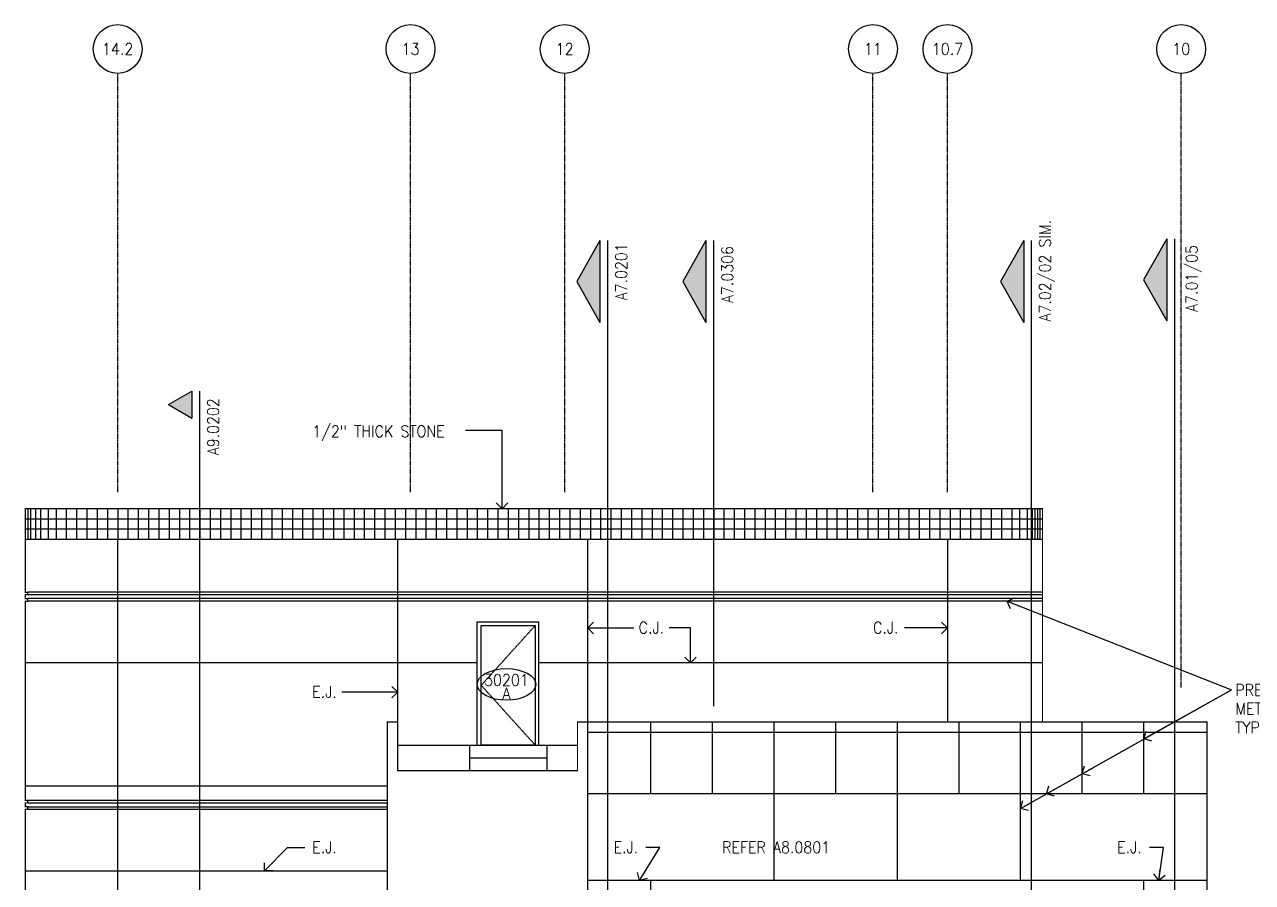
# Model space of a CAD drawing. Header units: inches. Extents: x 52 to 3653, y 87 to 2575.
# Drawn here: x 621 to 1577, y 1862 to 2530 of the extents above; entities that cross this region are included whole.
import ezdxf
from ezdxf.enums import TextEntityAlignment as Align

# ---------------------------------------------------------------- set-up
doc = ezdxf.new("R2010")
doc.units = ezdxf.units.IN
doc.header["$LTSCALE"] = 0.5
doc.header["$MEASUREMENT"] = 0
doc.linetypes.add('CENTER', pattern=[2, 1.25, -0.25, 0.25, -0.25])
doc.linetypes.add('HIDDEN', pattern=[0.375, 0.25, -0.125])
doc.layers.get('0').update_dxf_attribs({"linetype": 'CONTINUOUS'})
for name, color, linetype in [('A-ANNO-NOTE', 7, 'CONTINUOUS'), ('A-DOOR', 3, 'CONTINUOUS'), ('A-DOOR-IDEN', 7, 'CONTINUOUS'), ('A-ELEV', 2, 'CONTINUOUS'), ('A-ELEV-OTLN', 5, 'CONTINUOUS'), ('A-ELEV-PATT', 8, 'CONTINUOUS'), ('A-SECT-IDEN', 7, 'CONTINUOUS'), ('S-GRID', 8, 'CENTER'), ('S-GRID-IDEN', 7, 'CONTINUOUS')]:
    doc.layers.add(name, color=color, linetype=linetype)
doc.styles.add('NOTE', font='romans.shx', dxfattribs={"width": 0.9})
doc.dimstyles.new('A5-96', dxfattribs={"dimscale": 96, "dimtxt": 0.09375, "dimasz": 0.09375, "dimexe": 0.03125, "dimexo": 0.03125, "dimgap": 0.03125, "dimtad": 1, "dimdec": 4, "dimzin": 3, "dimdsep": 46, "dimlunit": 4, "dimtxsty": 'NOTE', "dimblk1": 'OPEN90', "dimblk2": 'OPEN90', "dimsah": 1, "dimcen": 0.09375, "dimclrd": 256, "dimclre": 256, "dimclrt": 256, "dimadec": 0, "dimazin": 0, "dimtfac": 1, "dimtdec": 4, "dimtmove": 2, "dimatfit": 3, "dimldrblk": 'OPEN90', "dimfxl": 0, "dimtolj": 1, "dimtzin": 1, "dimarcsym": 0})

# ---------------------------------------------------------------- blocks, each defined once
blk = doc.blocks.new('GRIDIDEN1')
blk.add_circle((0, 0), 0.1979)
at = {"style": 'NOTE', "width": 0.9}
blk.add_attdef('IDEN1', text='', height=0.0938, dxfattribs=at).set_placement((0, 0), align=Align.MIDDLE)
blk = doc.blocks.new('SECTIDEN')
blk.add_hatch(color=256).paths.add_polyline_path([(18, 32), (0, 0), (18, -32)])
for p, q in [((18, 32), (0, 0)), ((18, 32), (18, -32)), ((0, 0), (18, -32))]:
    blk.add_line(p, q)
blk = doc.blocks.new('_OPEN90')
at = {"color": 0, "linetype": 'ByBlock'}
for p, q in [((0, 0), (-1, 0)), ((-0.5, 0.5), (0, 0)), ((0, 0), (-0.5, -0.5))]:
    blk.add_line(p, q, dxfattribs=at)
blk = doc.blocks.new('SECTIDEN2')
blk.add_hatch(color=256).paths.add_polyline_path([(0, 18.19), (-10.5, 0), (10.5, 0)])
for p, q in [((0, 18.19), (-10.5, 0)), ((0, 18.19), (10.5, 0)), ((10.5, 0), (-10.5, 0))]:
    blk.add_line(p, q)
blk = doc.blocks.new('DOORIDEN')
blk.add_ellipse((0, 0), major_axis=(0.2375, 0), ratio=0.539418)
at = {"style": 'NOTE', "width": 0.9}
for tag, p in [('DOORIDEN', (0, 0.047)), ('A', (0, -0.093))]:
    blk.add_attdef(tag, text='', height=0.0938, dxfattribs=at).set_placement(p, align=Align.MIDDLE)

msp = doc.modelspace()

# ---------------------------------------------------------------- linework, layer by layer
at = {"layer": 'A-DOOR', "linetype": 'HIDDEN'}
for p, q in [((1018.22405, 2062.005), (976.22405, 2015.505)), ((976.22405, 2015.505), (1018.22405, 1969.005))]:
    msp.add_line(p, q, dxfattribs=at)
at = {"layer": 'A-DOOR'}
msp.add_lwpolyline([(976.22405, 2062.005), (1018.22405, 2062.005), (1018.22405, 1969.005), (976.22405, 1969.005)], close=True, dxfattribs=at)
at = {"layer": 'A-ELEV'}
for p, q in [((1413.22405, 2129.005), (621.22405, 2129.005)), ((693.22405, 1405.78049), (693.22405, 2129.005)), ((911.22405, 1987.005), (911.22405, 2129.005)), ((1059.22405, 1987.005), (1059.22405, 2129.005)), ((1339.22405, 2129.005), (1339.22405, 1987.005)), ((1413.22405, 2088.005), (623.22405, 2088.005)), ((1413.22405, 2086.005), (623.22405, 2086.005)), ((1413.22405, 2083.005), (623.22405, 2083.005)), ((1413.22405, 2081.005), (623.22405, 2081.005)), ((973.22405, 1969.005), (973.22405, 2065.005)), ((973.22405, 2065.005), (1021.22405, 2065.005)), ((1021.22405, 1969.005), (1021.22405, 2065.005)), ((973.22405, 2033.005), (621.22405, 2033.005)), ((1413.22405, 2033.005), (1021.22405, 2033.005)), ((1059.22405, 1979.005), (1541.22405, 1979.005)), ((1108.22405, 1931.005), (1108.22405, 1987.005)), ((1156.22405, 1931.005), (1156.22405, 1987.005)), ((1204.22405, 1863.505), (1204.22405, 1987.005)), ((1252.22405, 1931.005), (1252.22405, 1987.005)), ((1300.22405, 1863.505), (1300.22405, 1987.005)), ((1348.22405, 1931.005), (1348.22405, 1987.005)), ((1396.22405, 1863.505), (1396.22405, 1987.005)), ((1444.22405, 1931.005), (1444.22405, 1987.005)), ((1492.22405, 1931.005), (1492.22405, 1987.005)), ((911.22405, 1969.005), (1051.22405, 1969.005)), ((967.22405, 1969.005), (967.22405, 1949.005)), ((1027.22405, 1969.005), (1027.22405, 1949.005)), ((967.22405, 1959.005), (1027.22405, 1959.005)), ((903.22405, 1937.005), (621.22405, 1937.005)), ((623.22405, 1926.005), (903.22405, 1926.005)), ((623.22405, 1924.005), (903.22405, 1924.005)), ((1541.22405, 1931.005), (1059.22405, 1931.005)), ((623.22405, 1921.005), (903.22405, 1921.005)), ((623.22405, 1919.005), (903.22405, 1919.005)), ((621.22405, 1871.005), (903.22405, 1871.005)), ((1541.22405, 1863.505), (1059.22405, 1863.505)), ((1108.22405, 1586.37329), (1108.22405, 1863.505)), ((1492.22405, 1585.17891), (1492.22405, 1863.505))]:
    msp.add_line(p, q, dxfattribs=at)
at = {"layer": 'A-ELEV-OTLN', "const_width": 1}
for points in [[(621.22405, 1764.005), (621.22405, 1919.005), (623.22405, 1919.005), (623.22405, 1921.005), (621.22405, 1921.005), (621.22405, 1924.005), (623.22405, 1924.005), (623.22405, 1926.005), (621.22405, 1926.005), (621.22405, 2081.005), (623.22405, 2081.005), (623.22405, 2083.005), (621.22405, 2083.005), (621.22405, 2086.005), (623.22405, 2086.005), (623.22405, 2088.005), (621.22405, 2088.005), (621.22405, 2153.005), (1413.22405, 2153.005), (1413.22405, 1987.005)], [(1059.22405, 1587.7634), (1059.22405, 1987.005), (1051.22405, 1987.005), (1051.22405, 1949.005), (911.22405, 1949.005), (911.22405, 1987.005), (903.22405, 1987.005), (903.22405, 1408.71008)], [(1059.22405, 1987.005), (1541.22405, 1987.005), (1541.22405, 1586.98758)]]:
    msp.add_lwpolyline(points, dxfattribs=at)
at = {"layer": 'A-ELEV-PATT'}
for p, q in [((623.22405, 2153.005), (623.22405, 2129.005)), ((625.22405, 2153.005), (625.22405, 2129.005)), ((629.22405, 2153.005), (629.22405, 2129.005)), ((633.22405, 2153.005), (633.22405, 2129.005)), ((639.22405, 2153.005), (639.22405, 2129.005)), ((645.22405, 2153.005), (645.22405, 2129.005)), ((653.22405, 2153.005), (653.22405, 2129.005)), ((661.22405, 2153.005), (661.22405, 2129.005)), ((669.22405, 2153.005), (669.22405, 2129.005)), ((677.22405, 2153.005), (677.22405, 2129.005)), ((685.22405, 2153.005), (685.22405, 2129.005)), ((693.22405, 2153.005), (693.22405, 2129.005)), ((701.22405, 2153.005), (701.22405, 2129.005)), ((709.22405, 2153.005), (709.22405, 2129.005)), ((717.22405, 2153.005), (717.22405, 2129.005)), ((725.22405, 2153.005), (725.22405, 2129.005)), ((733.22405, 2153.005), (733.22405, 2129.005)), ((741.22405, 2153.005), (741.22405, 2129.005)), ((749.22405, 2153.005), (749.22405, 2129.005)), ((757.22405, 2153.005), (757.22405, 2129.005)), ((765.22405, 2153.005), (765.22405, 2129.005)), ((773.22405, 2153.005), (773.22405, 2129.005)), ((781.22405, 2153.005), (781.22405, 2129.005)), ((789.22405, 2153.005), (789.22405, 2129.005)), ((797.22405, 2153.005), (797.22405, 2129.005)), ((805.22405, 2153.005), (805.22405, 2129.005)), ((813.22405, 2153.005), (813.22405, 2129.005)), ((821.22405, 2153.005), (821.22405, 2129.005)), ((829.22405, 2153.005), (829.22405, 2129.005)), ((837.22405, 2153.005), (837.22405, 2129.005)), ((845.22405, 2153.005), (845.22405, 2129.005)), ((853.22405, 2153.005), (853.22405, 2129.005)), ((861.22405, 2153.005), (861.22405, 2129.005)), ((869.22405, 2153.005), (869.22405, 2129.005)), ((877.22405, 2153.005), (877.22405, 2129.005)), ((885.22405, 2153.005), (885.22405, 2129.005)), ((893.22405, 2153.005), (893.22405, 2129.005)), ((901.22405, 2153.005), (901.22405, 2129.005)), ((909.22405, 2153.005), (909.22405, 2129.005)), ((917.22405, 2153.005), (917.22405, 2129.005)), ((925.22405, 2153.005), (925.22405, 2129.005)), ((933.22405, 2153.005), (933.22405, 2129.005)), ((941.22405, 2153.005), (941.22405, 2129.005)), ((949.22405, 2153.005), (949.22405, 2129.005)), ((957.22405, 2153.005), (957.22405, 2129.005)), ((965.22405, 2153.005), (965.22405, 2129.005)), ((973.22405, 2153.005), (973.22405, 2129.005)), ((981.22405, 2153.005), (981.22405, 2129.005)), ((989.22405, 2153.005), (989.22405, 2129.005)), ((997.22405, 2153.005), (997.22405, 2129.005)), ((1005.22405, 2153.005), (1005.22405, 2129.005)), ((1013.22405, 2153.005), (1013.22405, 2129.005)), ((1021.22405, 2153.005), (1021.22405, 2129.005)), ((1029.22405, 2153.005), (1029.22405, 2129.005)), ((1037.22405, 2153.005), (1037.22405, 2129.005)), ((1045.22405, 2153.005), (1045.22405, 2129.005)), ((1053.22405, 2153.005), (1053.22405, 2129.005)), ((1061.22405, 2153.005), (1061.22405, 2129.005)), ((1069.22405, 2153.005), (1069.22405, 2129.005)), ((1077.22405, 2153.005), (1077.22405, 2129.005)), ((1085.22405, 2153.005), (1085.22405, 2129.005)), ((1093.22405, 2153.005), (1093.22405, 2129.005)), ((1101.22405, 2153.005), (1101.22405, 2129.005)), ((1109.22405, 2153.005), (1109.22405, 2129.005)), ((1117.22405, 2153.005), (1117.22405, 2129.005)), ((1125.22405, 2153.005), (1125.22405, 2129.005)), ((1133.22405, 2153.005), (1133.22405, 2129.005)), ((1141.22405, 2153.005), (1141.22405, 2129.005)), ((1149.22405, 2153.005), (1149.22405, 2129.005)), ((1157.22405, 2153.005), (1157.22405, 2129.005)), ((1165.22405, 2153.005), (1165.22405, 2129.005)), ((1173.22405, 2153.005), (1173.22405, 2129.005)), ((1181.22405, 2153.005), (1181.22405, 2129.005)), ((1189.22405, 2153.005), (1189.22405, 2129.005)), ((1197.22405, 2153.005), (1197.22405, 2129.005)), ((1205.22405, 2153.005), (1205.22405, 2129.005)), ((1213.22405, 2153.005), (1213.22405, 2129.005)), ((1221.22405, 2153.005), (1221.22405, 2129.005)), ((1229.22405, 2153.005), (1229.22405, 2129.005)), ((1237.22405, 2153.005), (1237.22405, 2129.005)), ((1245.22405, 2153.005), (1245.22405, 2129.005)), ((1253.22405, 2153.005), (1253.22405, 2129.005)), ((1261.22405, 2153.005), (1261.22405, 2129.005)), ((1269.22405, 2153.005), (1269.22405, 2129.005)), ((1277.22405, 2153.005), (1277.22405, 2129.005)), ((1285.22405, 2153.005), (1285.22405, 2129.005)), ((1293.22405, 2153.005), (1293.22405, 2129.005)), ((1301.22405, 2153.005), (1301.22405, 2129.005)), ((1309.22405, 2153.005), (1309.22405, 2129.005)), ((1317.22405, 2153.005), (1317.22405, 2129.005)), ((1325.22405, 2153.005), (1325.22405, 2129.005)), ((1333.22405, 2153.005), (1333.22405, 2129.005)), ((1341.22405, 2153.005), (1341.22405, 2129.005)), ((1349.22405, 2153.005), (1349.22405, 2129.005)), ((1357.22405, 2153.005), (1357.22405, 2129.005)), ((1365.22405, 2153.005), (1365.22405, 2129.005)), ((1373.22405, 2153.005), (1373.22405, 2129.005)), ((1381.22405, 2153.005), (1381.22405, 2129.005)), ((1389.22405, 2153.005), (1389.22405, 2129.005)), ((1395.22405, 2153.005), (1395.22405, 2129.005)), ((1401.22405, 2153.005), (1401.22405, 2129.005)), ((1405.22405, 2153.005), (1405.22405, 2129.005)), ((1407.22405, 2153.005), (1407.22405, 2129.005)), ((1409.22405, 2153.005), (1409.22405, 2129.005)), ((1411.22405, 2153.005), (1411.22405, 2129.005)), ((1413.22405, 2145.005), (621.22405, 2145.005)), ((1413.22405, 2137.005), (621.22405, 2137.005))]:
    msp.add_line(p, q, dxfattribs=at)
at = {"layer": 'A-SECT-IDEN'}
for p, q in [((1074.50433, 2361.99418), (1074.50433, 1538.38837)), ((1157.10051, 2361.99418), (1157.10051, 1999.23668)), ((1404.47991, 2361.99418), (1404.47991, 1538.38837)), ((1515.87323, 2363.23853), (1515.87323, 1539.63273)), ((756.81628, 2244.58747), (756.81628, 1379.21239))]:
    msp.add_line(p, q, dxfattribs=at)
at = {"layer": 'S-GRID'}
for p, q in [((693.22405, 2165.8123), (693.22405, 2492.03805)), ((921.22405, 2165.8123), (921.22405, 2492.03805)), ((1041.22405, 2165.8123), (1041.22405, 2492.03805)), ((1281.22405, 2165.8123), (1281.22405, 2492.03805)), ((1339.22405, 2165.8123), (1339.22405, 2492.03805)), ((1521.22405, 2013.71029), (1521.22405, 2492.03805))]:
    msp.add_line(p, q, dxfattribs=at)

# ---------------------------------------------------------------- block references
at = {"layer": 'A-DOOR-IDEN'}
ref = msp.add_blockref('DOORIDEN', (995.88512, 2016.18321), dxfattribs=dict(at, xscale=96, yscale=96, zscale=96))
ref.add_attrib('DOORIDEN', '30201', dxfattribs={"layer": '0', "height": 9, "style": 'NOTE', "width": 0.9}).set_placement((995.88512, 2019.64596), align=Align.MIDDLE)
ref.add_attrib('A', 'A', dxfattribs={"layer": '0', "height": 9, "style": 'NOTE', "width": 0.9}).set_placement((995.88512, 2009.11835), align=Align.MIDDLE)
at = {"layer": 'A-SECT-IDEN'}
for p in [(1050.61894, 2329.99418), (1133.21512, 2329.99418), (1380.59452, 2329.99418), (1491.98783, 2331.23853)]:
    msp.add_blockref('SECTIDEN', p, dxfattribs=at)
at = {"layer": 'A-SECT-IDEN', "rotation": 90}
msp.add_blockref('SECTIDEN2', (750.93089, 2234.08687), dxfattribs=at)
at = {"layer": 'S-GRID-IDEN', "xscale": 96, "yscale": 96, "zscale": 96}
for p, values in [((693.22405, 2511.03805), {'IDEN1': '14.2'}), ((921.22405, 2511.03805), {'IDEN1': '13'}), ((1041.22405, 2511.03805), {'IDEN1': '12'}), ((1281.22405, 2511.03805), {'IDEN1': '11'}), ((1339.22405, 2511.03805), {'IDEN1': '10.7'}), ((1521.22405, 2511.03805), {'IDEN1': '10'})]:
    msp.add_blockref('GRIDIDEN1', p, dxfattribs=at).add_auto_attribs(values)

# ---------------------------------------------------------------- texts
at = {"layer": 'A-ANNO-NOTE', "style": 'NOTE', "width": 0.9}
for s, p in [('1/2" THICK STONE', (844.66509, 2208.83236)), ('C.J.', (1098.80935, 2055.96377)), ('C.J.', (1281.2629, 2055.96377)), ('E.J.', (844.66509, 2005.90582)), ('PREFINISHED', (1563.38467, 2007.33068)), ('METAL REVEALS', (1563.38467, 1992.75925)), ('TYP. REF. A8.1316', (1563.38467, 1978.18782)), ('E.J.', (844.66509, 1884.88961)), ('E.J.', (1079.29224, 1884.88961)), ('REFER A8.0801', (1163.842, 1884.88961)), ('E.J.', (1471.36368, 1884.88961))]:
    msp.add_text(s, height=9, dxfattribs=at).set_placement(p)
at = {"layer": 'A-SECT-IDEN', "style": 'NOTE', "width": 0.9}
for s, p in [('A7.02/02 SIM.', (1419.72707, 2298.75892)), ('A7.0201', (1089.75148, 2315.25608)), ('A7.0306', (1172.34767, 2313.16488)), ('A7.01/05', (1533.92244, 2306.2483)), ('A9.0202', (772.06344, 2194.60982))]:
    msp.add_text(s, height=9, rotation=90, dxfattribs=at).set_placement(p)

# ---------------------------------------------------------------- leaders
at = {"layer": 'A-ANNO-NOTE'}
for points in [[(992.44203, 2153.005), (992.44203, 2214.00266), (963.92445, 2214.00266)], [(1385.71479, 2081.005), (1560.24583, 2012.04449)], [(1059.22405, 2060.21929), (1095.00196, 2060.21929)], [(1139.20048, 2033.005), (1139.20048, 2060.21929), (1122.47369, 2060.21929)], [(1339.22405, 2060.21929), (1305.8499, 2060.21929)], [(911.22405, 2010.16133), (867.72934, 2010.16133)], [(1396.22405, 1919.67295), (1560.24583, 2012.04449)], [(1416.34608, 1931.005), (1560.24583, 2012.04449)], [(1444.22405, 1946.70494), (1560.24583, 2012.04449)], [(1492.22405, 1973.73692), (1560.24583, 2012.04449)], [(807.61042, 1871.005), (825.52494, 1889.14512), (838.86966, 1889.14512)], [(1099.4049, 1863.505), (1115.29111, 1889.14512), (1104.48164, 1889.14512)], [(1503.66927, 1863.505), (1507.36255, 1889.14512), (1496.55308, 1889.14512)]]:
    msp.add_leader(points, dimstyle='A5-96', dxfattribs=at)

doc.saveas('drawing.dxf')
